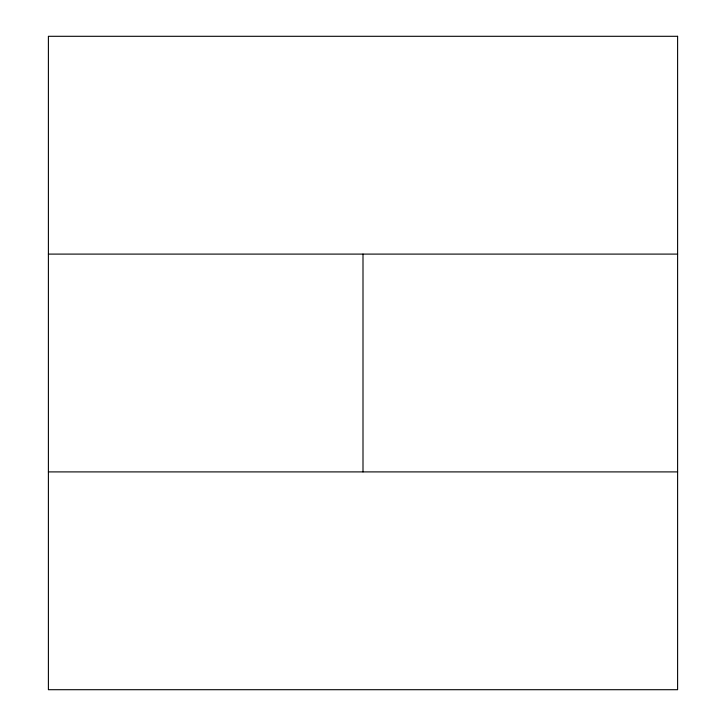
<?xml version="1.0" encoding="UTF-8"?>
<svg xmlns="http://www.w3.org/2000/svg" width="726" height="726" viewBox="0 0 726 726"><rect width="100%" height="100%" fill="white"/><g stroke="black" fill="none" stroke-linecap="round" stroke-linejoin="round"><path stroke-width="1.09" d="M48.397 254.1L677.603 254.1M48.397 471.9L677.603 471.9M363 254.1L363 471.9M677.603 36.3L48.397 36.3L48.397 689.7L677.603 689.7L677.603 36.3"/></g></svg>
